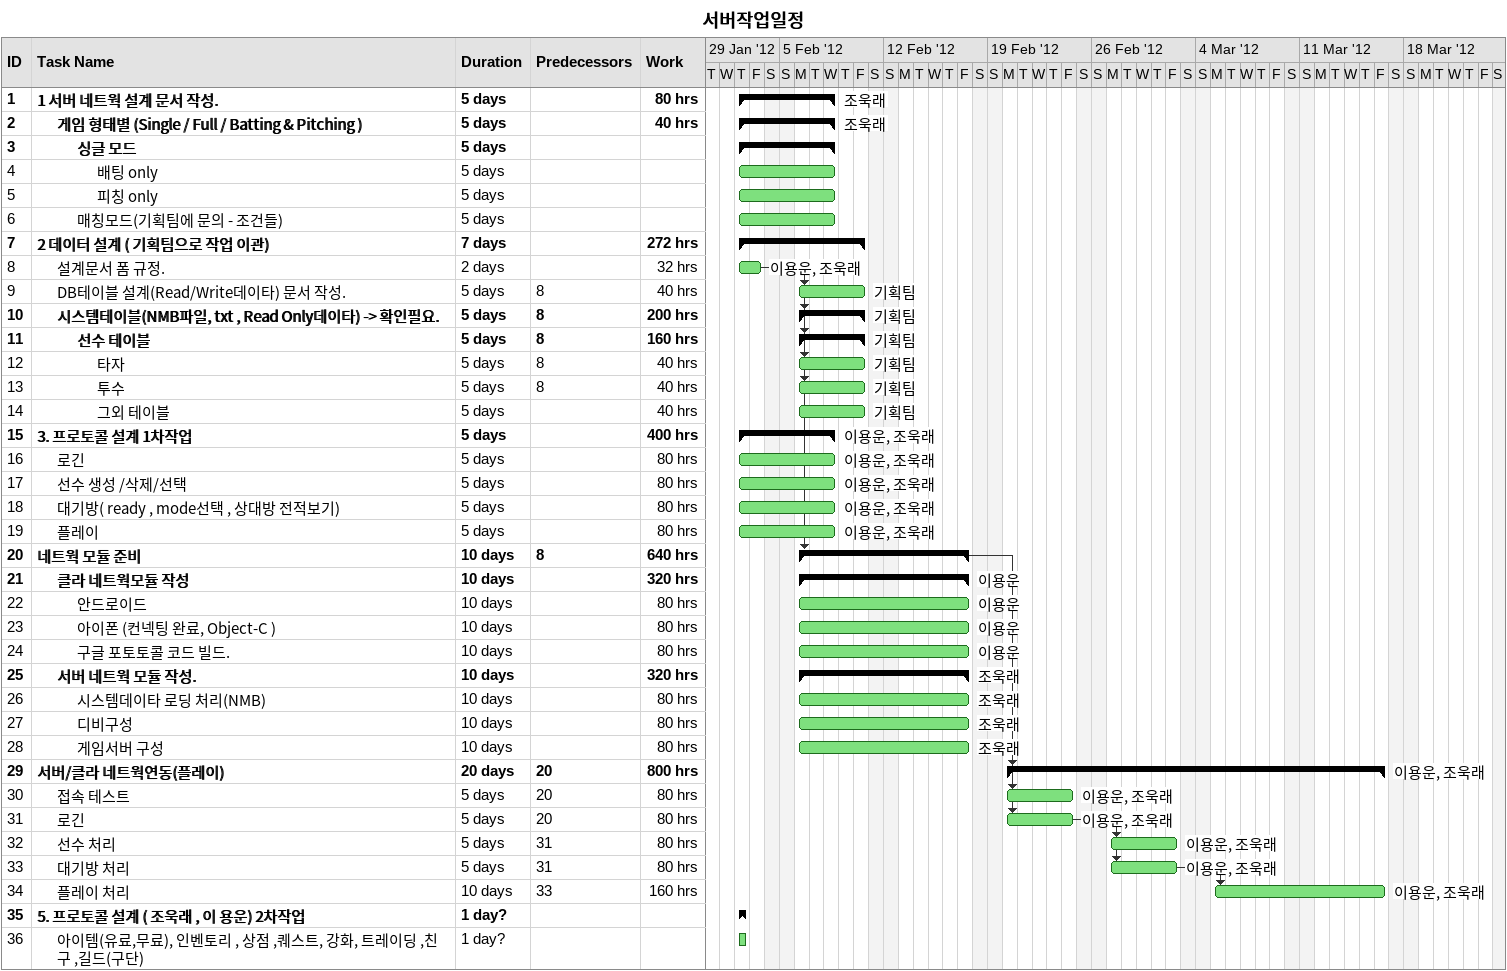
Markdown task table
서버작업일정

| ID | Level | Task | Duration | Start | Finish | Predecessors | Resources | Work (h) |
|---|---|---|---|---|---|---|---|---|
| 1 | 1 | **1 서버 네트웍 설계 문서 작성.** | 5d | 2012-02-02 | 2012-02-08 |  | 조욱래 | 80 |
| 2 | 2 | **게임 형태별 (Single / Full / Batting & Pitching )** | 5d | 2012-02-02 | 2012-02-08 |  | 조욱래 | 40 |
| 3 | 3 | **싱글 모드** | 5d | 2012-02-02 | 2012-02-08 |  |  |  |
| 4 | 4 | 배팅 only | 5d | 2012-02-02 | 2012-02-08 |  |  |  |
| 5 | 4 | 피칭 only | 5d | 2012-02-02 | 2012-02-08 |  |  |  |
| 6 | 3 | 매칭모드(기획팀에 문의 - 조건들) | 5d | 2012-02-02 | 2012-02-08 |  |  |  |
| 7 | 1 | **2 데이터 설계 ( 기획팀으로 작업 이관)** | 7d | 2012-02-02 | 2012-02-10 |  |  | 272 |
| 8 | 2 | 설계문서 폼 규정. | 2d | 2012-02-02 | 2012-02-03 |  | 이용운, 조욱래 | 32 |
| 9 | 2 | DB테이블 설계(Read/Write데이타) 문서 작성. | 5d | 2012-02-06 | 2012-02-10 | 8 | 기획팀 | 40 |
| 10 | 2 | **시스템테이블(NMB파일, txt , Read Only데이타) -> 확인필요.** | 5d | 2012-02-06 | 2012-02-10 | 8 | 기획팀 | 200 |
| 11 | 3 | **선수 테이블** | 5d | 2012-02-06 | 2012-02-10 | 8 | 기획팀 | 160 |
| 12 | 4 | 타자 | 5d | 2012-02-06 | 2012-02-10 | 8 | 기획팀 | 40 |
| 13 | 4 | 투수 | 5d | 2012-02-06 | 2012-02-10 | 8 | 기획팀 | 40 |
| 14 | 4 | 그외 테이블 | 5d | 2012-02-06 | 2012-02-10 |  | 기획팀 | 40 |
| 15 | 1 | **3. 프로토콜 설계 1차작업** | 5d | 2012-02-02 | 2012-02-08 |  | 이용운, 조욱래 | 400 |
| 16 | 2 | 로긴 | 5d | 2012-02-02 | 2012-02-08 |  | 이용운, 조욱래 | 80 |
| 17 | 2 | 선수 생성 /삭제/선택 | 5d | 2012-02-02 | 2012-02-08 |  | 이용운, 조욱래 | 80 |
| 18 | 2 | 대기방( ready , mode선택 , 상대방 전적보기) | 5d | 2012-02-02 | 2012-02-08 |  | 이용운, 조욱래 | 80 |
| 19 | 2 | 플레이 | 5d | 2012-02-02 | 2012-02-08 |  | 이용운, 조욱래 | 80 |
| 20 | 1 | **네트웍 모듈 준비** | 10d | 2012-02-06 | 2012-02-17 | 8 |  | 640 |
| 21 | 2 | **클라 네트웍모듈 작성** | 10d | 2012-02-06 | 2012-02-17 |  | 이용운 | 320 |
| 22 | 3 | 안드로이드 | 10d | 2012-02-06 | 2012-02-17 |  | 이용운 | 80 |
| 23 | 3 | 아이폰 (컨넥팅 완료, Object-C ) | 10d | 2012-02-06 | 2012-02-17 |  | 이용운 | 80 |
| 24 | 3 | 구글 포토토콜 코드 빌드. | 10d | 2012-02-06 | 2012-02-17 |  | 이용운 | 80 |
| 25 | 2 | **서버 네트웍 모듈 작성.** | 10d | 2012-02-06 | 2012-02-17 |  | 조욱래 | 320 |
| 26 | 3 | 시스템데이타 로딩 처리(NMB) | 10d | 2012-02-06 | 2012-02-17 |  | 조욱래 | 80 |
| 27 | 3 | 디비구성 | 10d | 2012-02-06 | 2012-02-17 |  | 조욱래 | 80 |
| 28 | 3 | 게임서버 구성 | 10d | 2012-02-06 | 2012-02-17 |  | 조욱래 | 80 |
| 29 | 1 | **서버/클라 네트웍연동(플레이)** | 20d | 2012-02-20 | 2012-03-16 | 20 | 이용운, 조욱래 | 800 |
| 30 | 2 | 접속 테스트 | 5d | 2012-02-20 | 2012-02-24 | 20 | 이용운, 조욱래 | 80 |
| 31 | 2 | 로긴 | 5d | 2012-02-20 | 2012-02-24 | 20 | 이용운, 조욱래 | 80 |
| 32 | 2 | 선수 처리 | 5d | 2012-02-27 | 2012-03-02 | 31 | 이용운, 조욱래 | 80 |
| 33 | 2 | 대기방 처리 | 5d | 2012-02-27 | 2012-03-02 | 31 | 이용운, 조욱래 | 80 |
| 34 | 2 | 플레이 처리 | 10d | 2012-03-05 | 2012-03-16 | 33 | 이용운, 조욱래 | 160 |
| 35 | 1 | **5. 프로토콜 설계 ( 조욱래 , 이 용운) 2차작업** | 1d? | 2012-02-02 | 2012-02-02 |  |  |  |
| 36 | 2 | 아이템(유료,무료), 인벤토리 , 상점 ,퀘스트, 강화, 트레이딩 ,친구 ,길드(구단) | 1d? | 2012-02-02 | 2012-02-02 |  |  |  |
